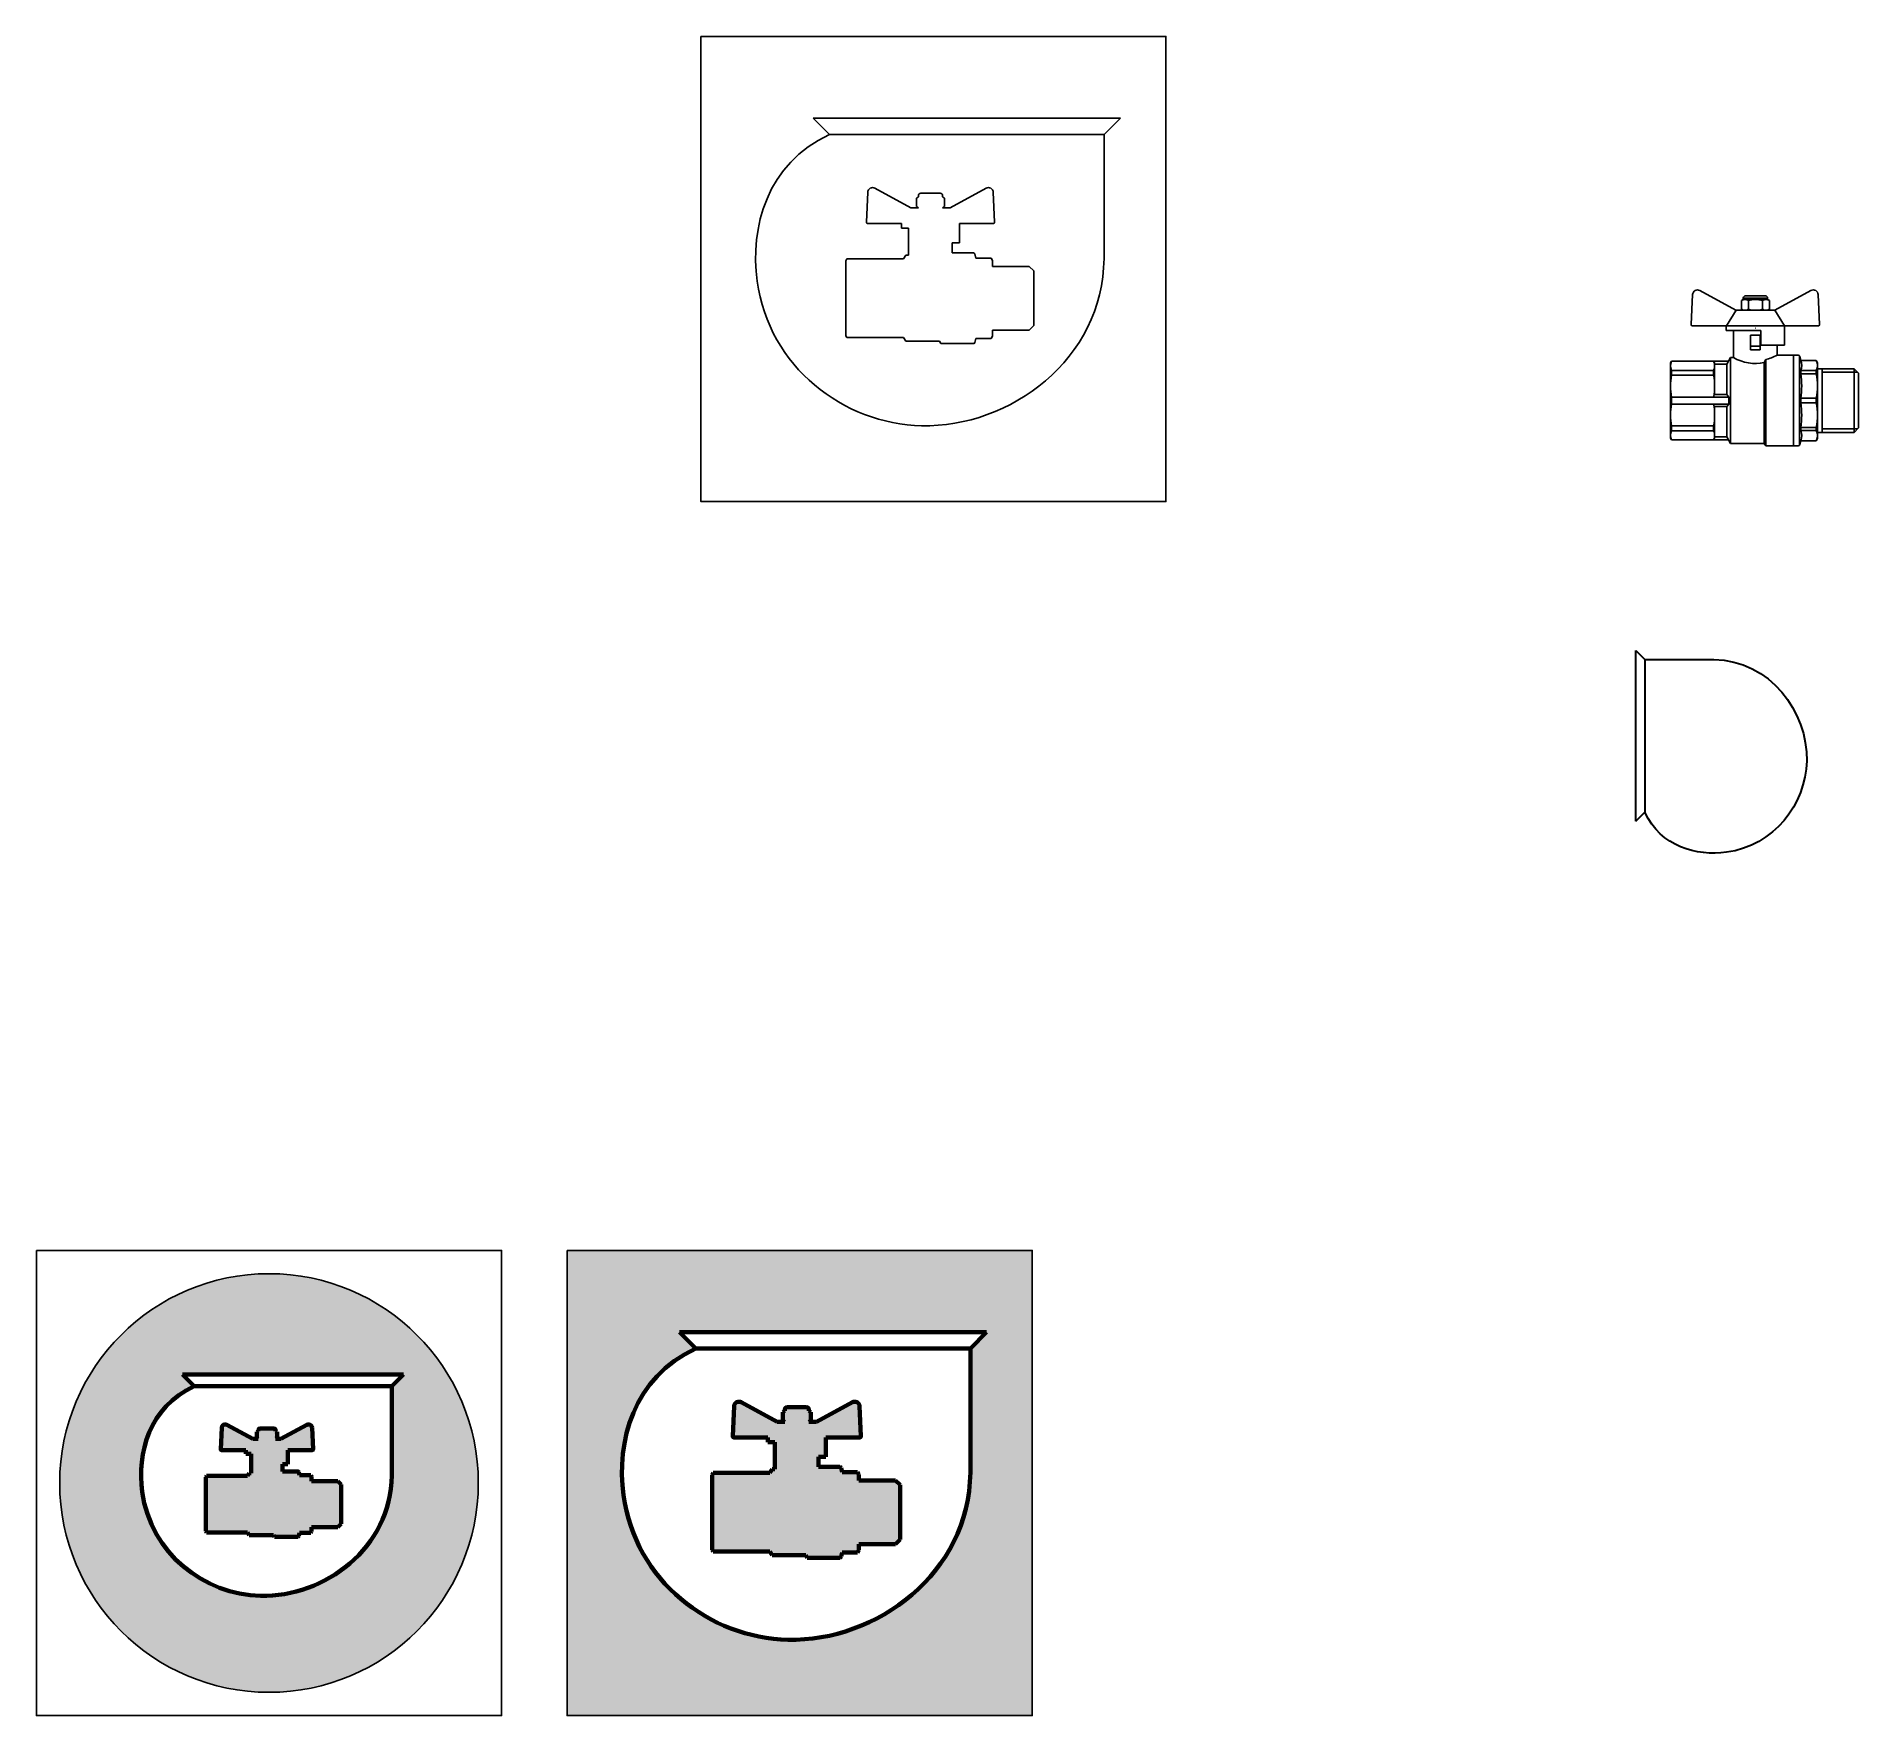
# Model space of a CAD drawing. Header units: millimetres. Extents: x 1729 to 2481, y 1212 to 1905.
import ezdxf

# ---------------------------------------------------------------- set-up
doc = ezdxf.new("R2010")
doc.units = ezdxf.units.MM
doc.layers.add('Layer1', color=7, linetype='Continuous', plot=False)

msp = doc.modelspace()

# ---------------------------------------------------------------- hatches: boundary and pattern name
at = {"lineweight": 30, "true_color": 0x88c0fb}
h = msp.add_hatch(color=151, dxfattribs=at)
h.dxf.hatch_style = 1
h.paths.add_polyline_path([(1948.34, 1212.01), (2140.34, 1212.01), (2140.34, 1404.01), (1948.34, 1404.01)])
edge = h.paths.add_edge_path(flags=16)
edge.add_spline(control_points=[(2114.79, 1312.37), (2114.36, 1270.65), (2041.94, 1217.52), (1957.4, 1282.16), (1975.52, 1351.57), (2001.5, 1363.52)], knot_values=[0, 0, 0, 0, 58.952089, 111.161346, 143.582478, 143.582478, 143.582478, 143.582478], degree=3, periodic=0)
edge.add_line((2001.5, 1363.52), (1994.76, 1370.26))
edge.add_line((1994.76, 1370.26), (2121.52, 1370.26))
edge.add_line((2121.52, 1370.26), (2114.79, 1363.52))
edge.add_line((2114.79, 1363.52), (2114.79, 1312.37))
h.paths.add_polyline_path([(2008.57, 1279.69), (2008.14, 1280.44), (2008.14, 1295.94), (2008.14, 1311.44), (2008.57, 1312.19), (2032.06, 1312.19), (2032.92, 1313.69), (2034.09, 1313.69), (2034.09, 1324.81), (2031.16, 1324.81), (2031.16, 1326.81), (2017.18, 1326.81, -0.428), (2016.68, 1327.34), (2017.26, 1339.68, -0.552435), (2020.21, 1341.35), (2035.1, 1333.31), (2038.17, 1333.31), (2037.39, 1333.76), (2037.39, 1337.31), (2038.17, 1337.76), (2038.17, 1338.31, -0.414214), (2039.17, 1339.31), (2043.17, 1339.31), (2047.17, 1339.31, -0.414214), (2048.17, 1338.31), (2048.17, 1337.76), (2048.94, 1337.31), (2048.94, 1333.31), (2051.22, 1333.31), (2066.11, 1341.35, -0.552435), (2069.06, 1339.68), (2069.63, 1327.34, -0.428), (2069.13, 1326.81), (2055.16, 1326.81), (2055.16, 1318.81), (2052.09, 1318.81), (2052.09, 1314.69), (2058.84, 1314.69), (2060.85, 1314.68, -0.338065), (2061.45, 1314.22), (2061.91, 1312.5), (2068.25, 1312.5), (2068.79, 1311.57), (2068.79, 1309.08), (2076.95, 1309.08), (2083.88, 1309.08), (2085.75, 1307.22), (2085.75, 1296.02), (2085.75, 1284.65), (2083.88, 1282.79), (2076.87, 1282.79), (2068.79, 1282.79), (2068.79, 1280.3), (2068.25, 1279.37), (2061.91, 1279.37), (2061.45, 1277.65, -0.339454), (2060.85, 1277.19), (2058.84, 1277.19), (2047.41, 1277.19), (2046.84, 1278.19), (2032.92, 1278.19), (2032.06, 1279.69)], flags=0)
h = msp.add_hatch(color=151, dxfattribs=at)
h.dxf.hatch_style = 1
h.paths.add_polyline_path([(1911.66, 1308.01, 1), (1738.86, 1308.01, 1)])
edge = h.paths.add_edge_path(flags=16)
edge.add_spline(control_points=[(1875.98, 1311.15), (1875.67, 1281.11), (1823.53, 1242.86), (1762.66, 1289.39), (1775.71, 1339.38), (1794.41, 1347.98)], knot_values=[0, 0, 0, 0, 58.952089, 111.161346, 143.582478, 143.582478, 143.582478, 143.582478], degree=3, periodic=0)
edge.add_line((1794.41, 1347.98), (1789.56, 1352.83))
edge.add_line((1789.56, 1352.83), (1880.83, 1352.83))
edge.add_line((1880.83, 1352.83), (1875.98, 1347.98))
edge.add_line((1875.98, 1347.98), (1875.98, 1311.15))
h.paths.add_polyline_path([(1799.5, 1287.62), (1799.19, 1288.16), (1799.19, 1299.32), (1799.19, 1311.02), (1816.41, 1311.02), (1817.04, 1312.1), (1817.87, 1312.1), (1817.87, 1320.11), (1815.76, 1320.11), (1815.76, 1321.55), (1805.7, 1321.55, -0.428), (1805.34, 1321.93), (1805.76, 1330.81, -0.552435), (1807.88, 1332.01), (1818.6, 1326.23), (1820.81, 1326.23), (1820.25, 1326.55), (1820.25, 1329.11), (1820.81, 1329.43), (1820.81, 1329.83, -0.414214), (1821.53, 1330.55), (1824.41, 1330.55), (1827.29, 1330.55, -0.414214), (1828.01, 1329.83), (1828.01, 1329.43), (1828.57, 1329.11), (1828.57, 1326.23), (1830.21, 1326.23), (1840.93, 1332.01, -0.552435), (1843.05, 1330.81), (1843.47, 1321.93, -0.428), (1843.11, 1321.55), (1833.04, 1321.55), (1833.04, 1315.79), (1830.83, 1315.79), (1830.83, 1312.82), (1835.69, 1312.82), (1837.14, 1312.81, -0.338065), (1837.57, 1312.48), (1837.9, 1311.24), (1842.47, 1311.24), (1842.86, 1310.57), (1842.86, 1308.78), (1848.73, 1308.78), (1853.72, 1308.78), (1855.07, 1307.44), (1855.07, 1299.38), (1855.07, 1291.19), (1853.72, 1289.85), (1848.68, 1289.85), (1842.86, 1289.85), (1842.86, 1288.06), (1842.47, 1287.39), (1837.9, 1287.39), (1837.57, 1286.15, -0.339454), (1837.14, 1285.82), (1835.69, 1285.82), (1827.47, 1285.82), (1827.06, 1286.54), (1817.04, 1286.54), (1816.41, 1287.62)], flags=0)
at = {"lineweight": 70, "true_color": 0x88c0fb}
h = msp.add_hatch(color=151, dxfattribs=at)
h.dxf.hatch_style = 1
h.paths.add_polyline_path([(2085.75, 1307.22), (2083.88, 1309.08), (2076.87, 1309.08), (2068.79, 1309.08), (2068.79, 1311.57), (2068.25, 1312.5), (2061.91, 1312.5), (2061.45, 1314.22, 0.339454), (2060.85, 1314.68), (2058.84, 1314.68), (2052.09, 1314.69), (2052.09, 1318.81), (2055.16, 1318.81), (2055.16, 1326.81), (2069.13, 1326.81, 0.428), (2069.63, 1327.34), (2069.06, 1339.68, 0.552435), (2066.11, 1341.35), (2051.22, 1333.31), (2048.17, 1333.31), (2048.94, 1333.76), (2048.94, 1337.31), (2048.04, 1337.83, 0.570462), (2047.17, 1339.31), (2043.17, 1339.31), (2039.17, 1339.31, 0.570462), (2038.29, 1337.83), (2037.39, 1337.31), (2037.39, 1333.76), (2038.17, 1333.31), (2035.1, 1333.31), (2020.21, 1341.35, 0.552435), (2017.26, 1339.68), (2016.68, 1327.34, 0.428), (2017.18, 1326.81), (2031.16, 1326.81), (2031.16, 1324.81), (2034.09, 1324.81), (2034.09, 1313.69), (2032.92, 1313.69), (2032.06, 1312.19), (2008.57, 1312.19), (2008.14, 1311.44), (2008.14, 1295.94), (2008.14, 1280.44), (2008.57, 1279.69), (2032.06, 1279.69), (2032.92, 1278.19), (2046.84, 1278.19), (2047.41, 1277.19), (2058.84, 1277.19), (2060.85, 1277.19, 0.339454), (2061.45, 1277.65), (2061.91, 1279.37), (2068.25, 1279.37), (2068.79, 1280.3), (2068.79, 1282.79), (2076.95, 1282.79), (2083.88, 1282.79), (2085.75, 1284.65), (2085.75, 1295.85)])
h = msp.add_hatch(color=151, dxfattribs=at)
h.dxf.hatch_style = 1
h.paths.add_polyline_path([(1816.41, 1311.02), (1799.5, 1311.02), (1799.19, 1310.48), (1799.19, 1299.32), (1799.19, 1288.16), (1799.5, 1287.62), (1816.41, 1287.62), (1817.04, 1286.54), (1827.06, 1286.54), (1827.47, 1285.82), (1835.69, 1285.82), (1837.14, 1285.82, 0.339454), (1837.57, 1286.15), (1837.9, 1287.39), (1842.47, 1287.39), (1842.86, 1288.06), (1842.86, 1289.85), (1848.73, 1289.85), (1853.72, 1289.85), (1855.07, 1291.19), (1855.07, 1299.25), (1855.07, 1307.44), (1853.72, 1308.78), (1848.68, 1308.78), (1842.86, 1308.78), (1842.86, 1310.57), (1842.47, 1311.24), (1837.9, 1311.24), (1837.57, 1312.48, 0.339454), (1837.14, 1312.81), (1835.69, 1312.81), (1830.83, 1312.82), (1830.83, 1315.79), (1833.04, 1315.79), (1833.04, 1321.55), (1843.11, 1321.55, 0.428), (1843.47, 1321.93), (1843.05, 1330.81, 0.552435), (1840.93, 1332.01), (1830.21, 1326.23), (1828.01, 1326.23), (1828.57, 1326.55), (1828.57, 1329.11), (1827.92, 1329.48, 0.570462), (1827.29, 1330.55), (1824.41, 1330.55), (1821.53, 1330.55, 0.570462), (1820.9, 1329.48), (1820.25, 1329.11), (1820.25, 1326.55), (1820.81, 1326.23), (1818.6, 1326.23), (1807.88, 1332.01, 0.552435), (1805.76, 1330.81), (1805.34, 1321.93, 0.428), (1805.7, 1321.55), (1815.76, 1321.55), (1815.76, 1320.11), (1817.87, 1320.11), (1817.87, 1312.1), (1817.04, 1312.1)])

# ---------------------------------------------------------------- linework, layer by layer
for p, q in [((2049.94, 1871.44), (2176.71, 1871.44)), ((2049.94, 1871.44), (2056.68, 1864.7)), ((2176.71, 1871.44), (2169.97, 1864.7)), ((2169.97, 1864.7), (2056.68, 1864.7)), ((2169.97, 1864.7), (2169.97, 1813.55)), ((2075.39, 1842.53), (2090.28, 1834.49)), ((2121.29, 1842.53), (2106.4, 1834.49)), ((2110.34, 1827.99), (2124.32, 1827.99)), ((2086.34, 1825.99), (2089.27, 1825.99)), ((2089.27, 1825.99), (2089.27, 1814.87)), ((2063.32, 1812.62), (2063.75, 1813.37)), ((2087.24, 1813.37), (2063.75, 1813.37)), ((2088.11, 1814.87), (2087.24, 1813.37)), ((2088.11, 1814.87), (2089.27, 1814.87)), ((2107.27, 1819.99), (2107.27, 1815.87)), ((2107.27, 1815.87), (2114.02, 1815.87)), ((2116.03, 1815.86), (2114.02, 1815.86)), ((2123.43, 1813.68), (2117.09, 1813.68)), ((2123.97, 1812.75), (2123.43, 1813.68)), ((2063.32, 1812.62), (2063.32, 1797.12)), ((2123.97, 1812.75), (2123.97, 1810.26)), ((2132.13, 1810.26), (2123.97, 1810.26)), ((2139.06, 1810.26), (2132.06, 1810.26)), ((2140.93, 1808.4), (2140.93, 1797.2)), ((2415.91, 1800.29), (2430.8, 1792.25)), ((2461.81, 1800.29), (2446.92, 1792.25)), ((2063.32, 1781.62), (2063.32, 1797.12)), ((2140.93, 1785.83), (2140.93, 1797.03)), ((2132.13, 1783.97), (2123.97, 1783.97)), ((2123.97, 1783.97), (2123.97, 1781.48)), ((2139.06, 1783.97), (2132.06, 1783.97)), ((2426.86, 1783.75), (2441.06, 1783.75)), ((2429.79, 1783.75), (2429.79, 1772.63)), ((2438.87, 1784.09), (2438.86, 1784.09)), ((2063.32, 1781.62), (2063.75, 1780.87)), ((2087.24, 1780.87), (2063.75, 1780.87)), ((2087.24, 1780.87), (2088.11, 1779.37)), ((2088.11, 1779.37), (2102.02, 1779.37)), ((2102.6, 1778.37), (2102.02, 1779.37)), ((2102.6, 1778.37), (2114.02, 1778.37)), ((2116.03, 1778.37), (2114.02, 1778.37)), ((2123.43, 1780.55), (2117.09, 1780.55)), ((2123.97, 1781.48), (2123.43, 1780.55)), ((2436.79, 1781.88), (2440.79, 1781.88)), ((2436.79, 1781.88), (2436.79, 1775.88)), ((2436.79, 1777.38), (2440.79, 1777.38)), ((2436.79, 1775.88), (2440.79, 1775.88)), ((2440.79, 1781.88), (2440.79, 1775.88)), ((2447.79, 1777.75), (2447.79, 1773.63)), ((2403.84, 1770.38), (2404.27, 1771.13)), ((2403.84, 1770.38), (2403.84, 1754.88)), ((2427.76, 1771.13), (2404.27, 1771.13)), ((2422.04, 1770.38), (2421.6, 1771.13)), ((2422.04, 1770.38), (2422.04, 1757.38)), ((2422.04, 1769.88), (2427.04, 1769.88)), ((2427.04, 1769.88), (2428.63, 1772.63)), ((2427.04, 1769.88), (2427.04, 1757.38)), ((2428.63, 1772.63), (2429.79, 1772.63)), ((2428.63, 1772.63), (2428.63, 1754.88)), ((2443.12, 1771.83), (2442.54, 1770.58)), ((2442.54, 1770.58), (2442.54, 1754.88)), ((2443.12, 1771.83), (2443.12, 1754.88)), ((2447.79, 1773.63), (2454.54, 1773.63)), ((2454.54, 1773.63), (2454.54, 1754.88)), ((2454.54, 1773.62), (2454.54, 1754.96)), ((2456.55, 1773.62), (2454.54, 1773.62)), ((2457.03, 1773.39), (2457.03, 1754.96)), ((2463.95, 1771.44), (2457.61, 1771.44)), ((2464.49, 1770.51), (2463.95, 1771.44)), ((2464.49, 1770.51), (2464.49, 1754.96)), ((2472.65, 1768.02), (2464.49, 1768.02)), ((2466.36, 1768.02), (2466.36, 1754.96)), ((2479.58, 1768.02), (2472.58, 1768.02)), ((2421.6, 1767.33), (2404.27, 1767.33)), ((2404.27, 1767.33), (2404.27, 1765.32)), ((2421.6, 1765.32), (2404.27, 1765.32)), ((2421.6, 1767.33), (2421.6, 1765.32)), ((2457.61, 1767.23), (2463.95, 1767.23)), ((2457.61, 1765.96), (2463.95, 1765.96)), ((2463.95, 1767.23), (2463.95, 1765.96)), ((2472.65, 1766.53), (2466.36, 1766.53)), ((2481.07, 1766.53), (2472.58, 1766.53)), ((2481.45, 1766.15), (2481.45, 1754.96)), ((2403.84, 1739.38), (2403.84, 1754.88)), ((2427.83, 1756.3), (2404.27, 1756.3)), ((2404.27, 1756.3), (2404.27, 1754.88)), ((2404.27, 1753.45), (2404.27, 1754.88)), ((2427.83, 1753.45), (2404.27, 1753.45)), ((2421.79, 1757.38), (2427.04, 1757.38)), ((2427.83, 1756.3), (2427.83, 1754.88)), ((2427.83, 1753.45), (2427.83, 1754.88)), ((2428.63, 1737.13), (2428.63, 1754.88)), ((2442.54, 1737.13), (2442.54, 1754.88)), ((2443.12, 1736.13), (2443.12, 1754.88)), ((2454.54, 1736.13), (2454.54, 1754.88)), ((2454.54, 1736.13), (2454.54, 1754.79)), ((2457.03, 1736.35), (2457.03, 1754.79)), ((2457.61, 1755.86), (2463.95, 1755.86)), ((2457.61, 1753.89), (2463.95, 1753.89)), ((2463.95, 1755.86), (2463.95, 1754.96)), ((2463.95, 1753.89), (2463.95, 1754.79)), ((2464.49, 1739.24), (2464.49, 1754.79)), ((2466.36, 1741.72), (2466.36, 1754.79)), ((2481.45, 1743.59), (2481.45, 1754.79)), ((2421.79, 1752.38), (2427.04, 1752.38)), ((2422.04, 1739.38), (2422.04, 1752.38)), ((2427.04, 1739.88), (2427.04, 1752.38)), ((2403.84, 1739.38), (2404.27, 1738.63)), ((2421.6, 1744.44), (2404.27, 1744.44)), ((2404.27, 1742.42), (2404.27, 1744.44)), ((2421.6, 1742.42), (2404.27, 1742.42)), ((2427.76, 1738.63), (2404.27, 1738.63)), ((2421.6, 1742.42), (2421.6, 1744.44)), ((2422.04, 1739.38), (2421.6, 1738.63)), ((2422.04, 1739.88), (2427.04, 1739.88)), ((2427.04, 1739.88), (2428.63, 1737.13)), ((2457.61, 1743.78), (2463.95, 1743.78)), ((2457.61, 1742.51), (2463.95, 1742.51)), ((2463.95, 1738.3), (2457.61, 1738.3)), ((2463.95, 1742.51), (2463.95, 1743.78)), ((2464.49, 1739.24), (2463.95, 1738.3)), ((2472.65, 1741.72), (2464.49, 1741.72)), ((2472.65, 1743.22), (2466.36, 1743.22)), ((2481.07, 1743.22), (2472.58, 1743.22)), ((2479.58, 1741.72), (2472.58, 1741.72)), ((2428.63, 1737.13), (2442.54, 1737.13)), ((2443.12, 1736.13), (2442.54, 1737.13)), ((2443.12, 1736.13), (2454.54, 1736.13)), ((2456.55, 1736.13), (2454.54, 1736.13))]:
    msp.add_line(p, q)
at = {"ltscale": 0.5}
for p, q in [((2071.87, 1828.52), (2072.44, 1840.86)), ((2092.58, 1838.49), (2093.35, 1838.94)), ((2092.58, 1838.49), (2092.58, 1834.94)), ((2093.35, 1839.49), (2093.35, 1838.94)), ((2103.35, 1839.49), (2103.35, 1838.94)), ((2104.12, 1838.49), (2103.35, 1838.94)), ((2104.12, 1838.49), (2104.12, 1834.94)), ((2124.82, 1828.52), (2124.24, 1840.86)), ((2072.36, 1827.99), (2086.34, 1827.99)), ((2086.34, 1827.99), (2086.34, 1825.99)), ((2090.28, 1834.49), (2093.35, 1834.49)), ((2092.58, 1834.94), (2093.35, 1834.49)), ((2104.12, 1834.94), (2103.35, 1834.49)), ((2103.35, 1834.49), (2106.4, 1834.49)), ((2110.34, 1827.99), (2110.34, 1825.99)), ((2110.34, 1827.99), (2110.34, 1819.99)), ((2110.34, 1819.99), (2107.27, 1819.99)), ((2116.63, 1815.4), (2117.09, 1813.68)), ((2140.93, 1808.4), (2139.06, 1810.26)), ((2412.38, 1786.27), (2412.96, 1798.62)), ((2465.34, 1786.27), (2464.76, 1798.62)), ((2430.91, 1792.25), (2426.91, 1785.75)), ((2430.8, 1792.25), (2446.86, 1792.25)), ((2433.1, 1796.13), (2433.87, 1796.58)), ((2433.1, 1796.13), (2433.1, 1792.58)), ((2433.1, 1792.58), (2433.87, 1792.13)), ((2433.87, 1797.13), (2433.87, 1796.58)), ((2433.87, 1797.13), (2443.87, 1797.13)), ((2433.87, 1796.58), (2438.87, 1796.58)), ((2433.87, 1792.13), (2438.87, 1792.13)), ((2435.98, 1796.13), (2435.98, 1792.58)), ((2443.87, 1796.58), (2438.87, 1796.58)), ((2443.87, 1792.13), (2438.87, 1792.13)), ((2441.76, 1796.13), (2441.76, 1792.58)), ((2443.87, 1797.13), (2443.87, 1796.58)), ((2444.64, 1796.13), (2443.87, 1796.58)), ((2444.64, 1792.58), (2443.87, 1792.13)), ((2444.64, 1796.13), (2444.64, 1792.58)), ((2446.86, 1792.25), (2450.86, 1785.75)), ((2140.93, 1785.83), (2139.06, 1783.97)), ((2412.88, 1785.75), (2426.86, 1785.75)), ((2426.86, 1785.75), (2426.86, 1783.75)), ((2438.91, 1785.75), (2426.91, 1785.75)), ((2438.8, 1784.71), (2438.87, 1784.71)), ((2438.86, 1785.75), (2464.84, 1785.75)), ((2438.86, 1785.75), (2450.86, 1785.75)), ((2441.06, 1783.75), (2441.06, 1777.75)), ((2450.86, 1785.75), (2450.86, 1783.75)), ((2450.86, 1785.75), (2450.86, 1777.75)), ((2116.63, 1778.83), (2117.09, 1780.55)), ((2450.86, 1777.75), (2441.06, 1777.75)), ((2454.54, 1773.63), (2454.54, 1754.88)), ((2457.15, 1773.16), (2457.61, 1771.44)), ((2481.45, 1766.15), (2479.58, 1768.02)), ((2479.58, 1768.02), (2479.58, 1754.96)), ((2457.61, 1767.23), (2457.61, 1765.96)), ((2427.04, 1757.38), (2427.83, 1756.3)), ((2427.04, 1752.38), (2427.83, 1753.45)), ((2454.54, 1736.13), (2454.54, 1754.88)), ((2457.61, 1755.86), (2457.61, 1754.96)), ((2457.61, 1753.89), (2457.61, 1754.79)), ((2479.58, 1741.72), (2479.58, 1754.79)), ((2457.15, 1736.59), (2457.61, 1738.3)), ((2457.61, 1742.51), (2457.61, 1743.78)), ((2481.45, 1743.59), (2479.58, 1741.72))]:
    msp.add_line(p, q, dxfattribs=at)
at = {"color": 0, "ltscale": 0.5}
for p, q in [((2098.35, 1840.49), (2094.35, 1840.49)), ((2098.35, 1840.49), (2102.35, 1840.49)), ((2438.87, 1798.13), (2434.87, 1798.13)), ((2438.87, 1798.13), (2442.87, 1798.13))]:
    msp.add_line(p, q, dxfattribs=at)
at = {"color": 1, "lineweight": 30}
for p, q in [((2389.51, 1581.24), (2389.51, 1651.67)), ((2389.51, 1651.67), (2393.25, 1647.93)), ((2393.25, 1647.93), (2393.25, 1584.99)), ((2393.25, 1647.93), (2421.67, 1647.93)), ((2389.51, 1581.24), (2393.25, 1584.99))]:
    msp.add_line(p, q, dxfattribs=at)
at = {"lineweight": 70}
for p, q in [((1994.76, 1370.26), (2121.52, 1370.26)), ((1994.76, 1370.26), (2001.5, 1363.52)), ((2121.52, 1370.26), (2114.79, 1363.52)), ((2114.79, 1363.52), (2001.5, 1363.52)), ((2114.79, 1363.52), (2114.79, 1312.37)), ((1789.56, 1352.83), (1880.83, 1352.83)), ((1789.56, 1352.83), (1794.41, 1347.98)), ((1875.98, 1347.98), (1794.41, 1347.98)), ((1880.83, 1352.83), (1875.98, 1347.98)), ((1875.98, 1347.98), (1875.98, 1311.15)), ((2020.21, 1341.35), (2035.1, 1333.31)), ((2066.11, 1341.35), (2051.22, 1333.31)), ((1807.88, 1332.01), (1818.6, 1326.23)), ((1840.93, 1332.01), (1830.21, 1326.23)), ((2031.16, 1324.81), (2034.09, 1324.81)), ((2034.09, 1324.81), (2034.09, 1313.69)), ((2055.16, 1326.81), (2069.13, 1326.81)), ((1815.76, 1320.11), (1817.87, 1320.11)), ((1817.87, 1320.11), (1817.87, 1312.1)), ((1833.04, 1321.55), (1843.11, 1321.55)), ((2052.09, 1318.81), (2052.09, 1314.69)), ((1799.19, 1310.48), (1799.5, 1311.02)), ((1799.19, 1310.48), (1799.19, 1299.32)), ((1816.41, 1311.02), (1799.5, 1311.02)), ((1817.04, 1312.1), (1816.41, 1311.02)), ((1817.04, 1312.1), (1817.87, 1312.1)), ((1830.83, 1315.79), (1830.83, 1312.82)), ((1830.83, 1312.82), (1835.69, 1312.82)), ((1837.14, 1312.81), (1835.69, 1312.81)), ((1842.47, 1311.24), (1837.9, 1311.24)), ((1842.86, 1310.57), (1842.47, 1311.24)), ((1842.86, 1310.57), (1842.86, 1308.78)), ((2008.14, 1311.44), (2008.57, 1312.19)), ((2008.14, 1311.44), (2008.14, 1295.94)), ((2032.06, 1312.19), (2008.57, 1312.19)), ((2032.92, 1313.69), (2032.06, 1312.19)), ((2032.92, 1313.69), (2034.09, 1313.69)), ((2052.09, 1314.69), (2058.84, 1314.69)), ((2060.85, 1314.68), (2058.84, 1314.68)), ((2068.25, 1312.5), (2061.91, 1312.5)), ((2068.79, 1311.57), (2068.25, 1312.5)), ((2068.79, 1311.57), (2068.79, 1309.08)), ((2076.95, 1309.08), (2068.79, 1309.08)), ((2083.88, 1309.08), (2076.87, 1309.08)), ((1848.73, 1308.78), (1842.86, 1308.78)), ((1853.72, 1308.78), (1848.68, 1308.78)), ((1855.07, 1307.44), (1855.07, 1299.38)), ((2085.75, 1307.22), (2085.75, 1296.02)), ((1799.19, 1288.16), (1799.19, 1299.32)), ((1855.07, 1291.19), (1855.07, 1299.25)), ((2008.14, 1280.44), (2008.14, 1295.94)), ((2085.75, 1284.65), (2085.75, 1295.85)), ((1799.19, 1288.16), (1799.5, 1287.62)), ((1816.41, 1287.62), (1799.5, 1287.62)), ((1816.41, 1287.62), (1817.04, 1286.54)), ((1817.04, 1286.54), (1827.06, 1286.54)), ((1827.47, 1285.82), (1827.06, 1286.54)), ((1842.47, 1287.39), (1837.9, 1287.39)), ((1842.86, 1288.06), (1842.47, 1287.39)), ((1848.73, 1289.85), (1842.86, 1289.85)), ((1842.86, 1289.85), (1842.86, 1288.06)), ((1853.72, 1289.85), (1848.68, 1289.85)), ((1827.47, 1285.82), (1835.69, 1285.82)), ((1837.14, 1285.82), (1835.69, 1285.82)), ((2008.14, 1280.44), (2008.57, 1279.69)), ((2032.06, 1279.69), (2008.57, 1279.69)), ((2032.06, 1279.69), (2032.92, 1278.19)), ((2068.25, 1279.37), (2061.91, 1279.37)), ((2068.79, 1280.3), (2068.25, 1279.37)), ((2076.95, 1282.79), (2068.79, 1282.79)), ((2068.79, 1282.79), (2068.79, 1280.3)), ((2083.88, 1282.79), (2076.87, 1282.79)), ((2032.92, 1278.19), (2046.84, 1278.19)), ((2047.41, 1277.19), (2046.84, 1278.19)), ((2047.41, 1277.19), (2058.84, 1277.19)), ((2060.85, 1277.19), (2058.84, 1277.19))]:
    msp.add_line(p, q, dxfattribs=at)
at = {"lineweight": 70, "ltscale": 0.5}
for p, q in [((2016.68, 1327.34), (2017.26, 1339.68)), ((2069.63, 1327.34), (2069.06, 1339.68)), ((2035.1, 1333.31), (2038.17, 1333.31)), ((2037.39, 1337.31), (2038.17, 1337.76)), ((2037.39, 1337.31), (2037.39, 1333.76)), ((2037.39, 1333.76), (2038.17, 1333.31)), ((2038.17, 1338.31), (2038.17, 1337.76)), ((2048.17, 1338.31), (2048.17, 1337.76)), ((2048.94, 1337.31), (2048.17, 1337.76)), ((2048.94, 1333.76), (2048.17, 1333.31)), ((2048.17, 1333.31), (2051.22, 1333.31)), ((2048.94, 1337.31), (2048.94, 1333.76)), ((1805.34, 1321.93), (1805.76, 1330.81)), ((1818.6, 1326.23), (1820.81, 1326.23)), ((1820.25, 1329.11), (1820.81, 1329.43)), ((1820.25, 1329.11), (1820.25, 1326.55)), ((1820.25, 1326.55), (1820.81, 1326.23)), ((1820.81, 1329.83), (1820.81, 1329.43)), ((1828.01, 1329.83), (1828.01, 1329.43)), ((1828.57, 1329.11), (1828.01, 1329.43)), ((1828.57, 1326.55), (1828.01, 1326.23)), ((1828.01, 1326.23), (1830.21, 1326.23)), ((1828.57, 1329.11), (1828.57, 1326.55)), ((1843.47, 1321.93), (1843.05, 1330.81)), ((2017.18, 1326.81), (2031.16, 1326.81)), ((2031.16, 1326.81), (2031.16, 1324.81)), ((2055.16, 1326.81), (2055.16, 1324.81)), ((2055.16, 1326.81), (2055.16, 1318.81)), ((1805.7, 1321.55), (1815.76, 1321.55)), ((1815.76, 1321.55), (1815.76, 1320.11)), ((1833.04, 1321.55), (1833.04, 1320.11)), ((1833.04, 1321.55), (1833.04, 1315.79)), ((2055.16, 1318.81), (2052.09, 1318.81)), ((1833.04, 1315.79), (1830.83, 1315.79)), ((1837.57, 1312.48), (1837.9, 1311.24)), ((2061.45, 1314.22), (2061.91, 1312.5)), ((2085.75, 1307.22), (2083.88, 1309.08)), ((1855.07, 1307.44), (1853.72, 1308.78)), ((1837.57, 1286.15), (1837.9, 1287.39)), ((1855.07, 1291.19), (1853.72, 1289.85)), ((2061.45, 1277.65), (2061.91, 1279.37)), ((2085.75, 1284.65), (2083.88, 1282.79))]:
    msp.add_line(p, q, dxfattribs=at)
at = {"color": 0, "lineweight": 70, "ltscale": 0.5}
for p, q in [((2043.17, 1339.31), (2039.17, 1339.31)), ((2043.17, 1339.31), (2047.17, 1339.31)), ((1824.41, 1330.55), (1821.53, 1330.55)), ((1824.41, 1330.55), (1827.29, 1330.55))]:
    msp.add_line(p, q, dxfattribs=at)
for points in [[(2003.53, 1905.19), (2195.53, 1905.19), (2195.53, 1713.19), (2003.53, 1713.19)], [(1948.34, 1404.01), (2140.34, 1404.01), (2140.34, 1212.01), (1948.34, 1212.01)]]:
    msp.add_lwpolyline(points, close=True)
msp.add_circle((1825.26, 1308.01), 86.4)
for centre, radius, start, end in [((2074.44, 1840.77), 2, 61.64504, 177.31622), ((2414.96, 1798.53), 2, 61.64504, 177.31622), ((2408.22, 1769.23), 4.38, 154.30524, 205.69476), ((2417.66, 1769.23), 4.38, 334.30524, 25.69476), ((2438.79, 1787.93), 17.75, 239.53298, 282.19665), ((2438.79, 1790.07), 18.75, 283.34371, 298.6854), ((2451.86, 1769.33), 6.12, 339.88694, 20.11306), ((2460.11, 1769.33), 4.38, 331.28405, 28.71595), ((2427.52, 1760.81), 23.69, 169.02751, 190.97249), ((2398.35, 1760.81), 23.69, 349.02751, 10.97249), ((2423.62, 1760.91), 34.36, 351.54817, 8.45183), ((2440.54, 1760.91), 23.95, 347.82469, 12.17531), ((2427.52, 1748.94), 23.69, 169.02751, 190.97249), ((2398.35, 1748.94), 23.69, 349.02751, 10.97249), ((2423.62, 1748.84), 34.36, 351.54817, 8.45183), ((2440.54, 1748.84), 23.95, 347.82469, 12.17531), ((2408.22, 1740.52), 4.38, 154.30524, 205.69476), ((2417.66, 1740.52), 4.38, 334.30524, 25.69476), ((2451.86, 1740.41), 6.12, 339.88694, 20.11306), ((2460.11, 1740.41), 4.38, 331.28405, 28.71595)]:
    msp.add_arc(centre, radius, start, end)
at = {"ltscale": 0.5}
for centre, radius, start, end in [((2094.35, 1839.49), 1, 90, 180), ((2102.35, 1839.49), 1, 0, 90), ((2122.24, 1840.77), 2, 2.68378, 118.35496), ((2072.36, 1828.49), 0.5, 177.31622, 270), ((2124.32, 1828.49), 0.5, 270, 2.68378), ((2116.03, 1815.24), 0.622, 15, 90), ((2434.87, 1797.13), 1, 90, 180), ((2442.87, 1797.13), 1, 0, 90), ((2462.76, 1798.53), 2, 2.68378, 118.35496), ((2434.54, 1794.02), 2.56, 55.61575, 124.38425), ((2434.54, 1794.69), 2.56, 235.61575, 304.38425), ((2438.87, 1787.02), 9.55, 90, 107.58795), ((2438.87, 1801.68), 9.55, 252.41205, 270), ((2438.87, 1787.02), 9.55, 72.41205, 90), ((2438.87, 1801.68), 9.55, 270, 287.58795), ((2443.2, 1794.02), 2.56, 55.61575, 124.38425), ((2443.2, 1794.69), 2.56, 235.61575, 304.38425), ((2412.88, 1786.25), 0.5, 177.31622, 270), ((2464.84, 1786.25), 0.5, 270, 2.68378), ((2116.03, 1778.99), 0.622, 270, 345), ((2456.55, 1772.99), 0.622, 15, 90), ((2456.55, 1736.75), 0.622, 270, 345)]:
    msp.add_arc(centre, radius, start, end, dxfattribs=at)
at = {"lineweight": 70}
for centre, radius in [((2019.26, 1339.59), 2), ((1807.2, 1330.75), 1.44)]:
    msp.add_arc(centre, radius, 61.64504, 177.31622, dxfattribs=at)
at = {"lineweight": 70, "ltscale": 0.5}
for centre, radius, start, end in [((2039.17, 1338.31), 1, 90, 180), ((2047.17, 1338.31), 1, 0, 90), ((2067.06, 1339.59), 2, 2.68378, 118.35496), ((1841.61, 1330.75), 1.44, 2.68378, 118.35496), ((1821.53, 1329.83), 0.72, 90, 180), ((1827.29, 1329.83), 0.72, 0, 90), ((2017.18, 1327.31), 0.5, 177.31622, 270), ((2069.13, 1327.31), 0.5, 270, 2.68378), ((1805.7, 1321.91), 0.36, 177.31622, 270), ((1843.11, 1321.91), 0.36, 270, 2.68378), ((1837.14, 1312.36), 0.448, 15, 90), ((2060.85, 1314.06), 0.622, 15, 90), ((1837.14, 1286.27), 0.448, 270, 345), ((2060.85, 1277.81), 0.622, 270, 345)]:
    msp.add_arc(centre, radius, start, end, dxfattribs=at)
msp.add_open_spline([(2169.97, 1813.55), (2169.54, 1771.83), (2097.12, 1718.7), (2012.58, 1783.33), (2030.7, 1852.75), (2056.68, 1864.7)], degree=3, knots=[0, 0, 0, 0, 58.952089, 111.161346, 143.582478, 143.582478, 143.582478, 143.582478])
at = {"color": 1, "lineweight": 30}
msp.add_open_spline([(2421.67, 1647.93), (2444.85, 1647.69), (2474.36, 1607.45), (2438.45, 1560.49), (2399.89, 1570.55), (2393.25, 1584.99)], degree=3, knots=[0, 0, 0, 0, 58.952089, 111.161346, 143.582478, 143.582478, 143.582478, 143.582478], dxfattribs=at)
at = {"lineweight": 70}
for points in [[(2114.79, 1312.37), (2114.36, 1270.65), (2041.94, 1217.52), (1957.4, 1282.16), (1975.52, 1351.57), (2001.5, 1363.52)], [(1875.98, 1311.15), (1875.67, 1281.11), (1823.53, 1242.86), (1762.66, 1289.39), (1775.71, 1339.38), (1794.41, 1347.98)]]:
    msp.add_open_spline(points, degree=3, knots=[0, 0, 0, 0, 58.952089, 111.161346, 143.582478, 143.582478, 143.582478, 143.582478], dxfattribs=at)
at = {"layer": 'Layer1'}
msp.add_lwpolyline([(1729.26, 1404.01), (1921.26, 1404.01), (1921.26, 1212.01), (1729.26, 1212.01)], close=True, dxfattribs=at)

doc.saveas('drawing.dxf')
